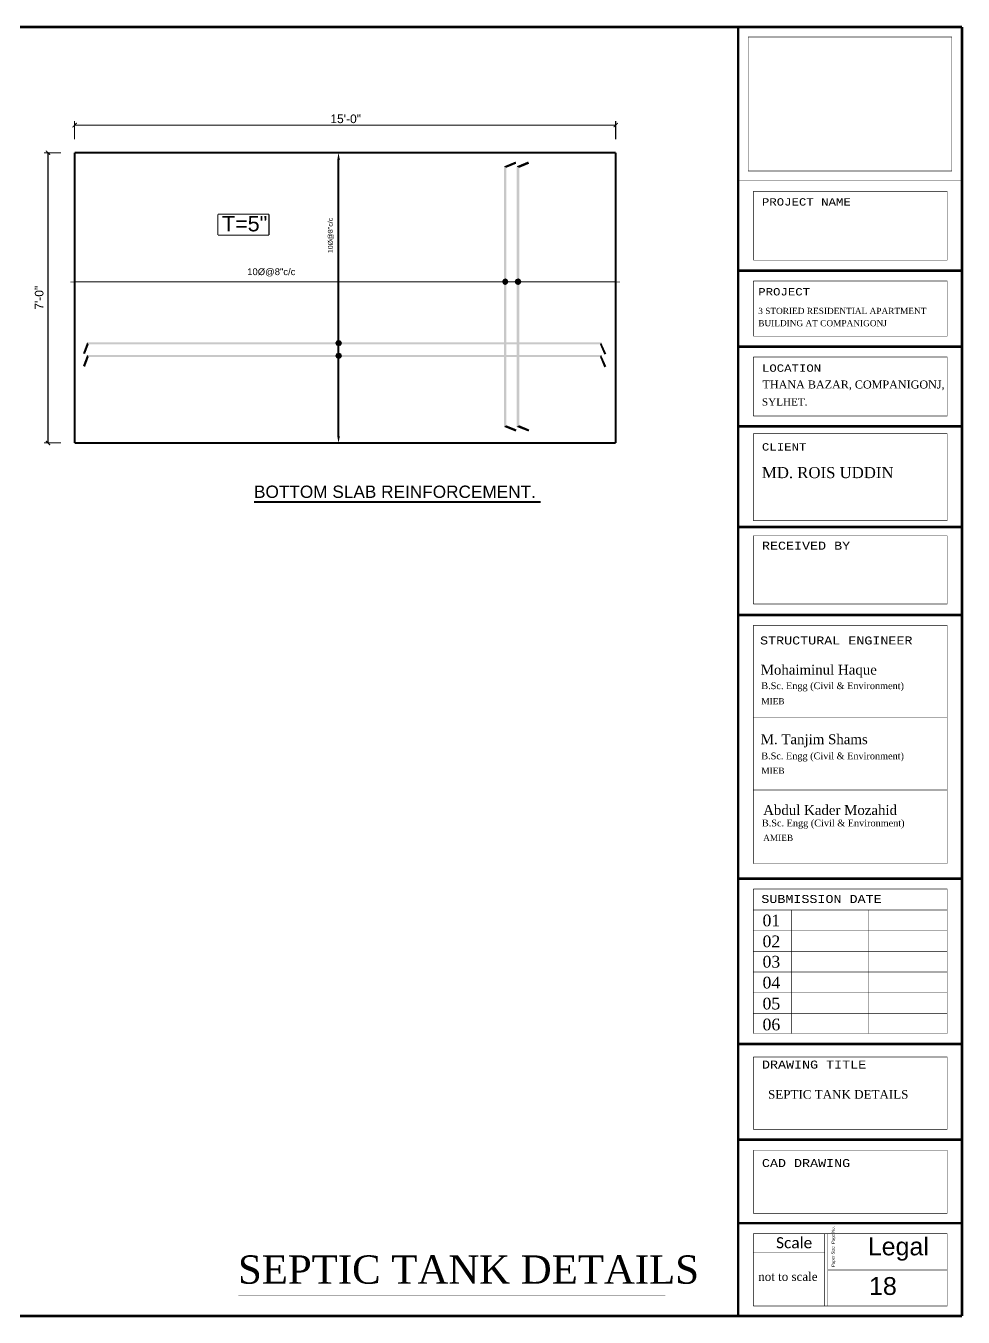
# Model space of a CAD drawing. Header units: millimetres. Extents: x 5 to 350, y 3 to 213.
# Drawn here: x 198.2 to 350.5, y 2.9 to 212.7 of the extents above; entities that cross this region are included whole.
import ezdxf

# ---------------------------------------------------------------- set-up
doc = ezdxf.new("R2010")
doc.units = ezdxf.units.MM
for name, color, linetype in [('H', 251, 'Continuous'), ('P', 255, 'Continuous'), ('T', 255, 'Continuous')]:
    doc.layers.add(name, color=color, linetype=linetype)
doc.styles.get("Standard").update_dxf_attribs({"font": 'arial.ttf'})

msp = doc.modelspace()

# ---------------------------------------------------------------- hatches: boundary and pattern name
at = {"layer": 'H', "linetype": 'Continuous'}
for points in [[(248.832, 190.923), (249.008, 192.105), (249.255, 190.923), (248.832, 190.923)], [(276.26, 189.653), (275.925, 189.9), (277.795, 190.676), (276.26, 189.653)], [(275.925, 147.567), (275.925, 189.9), (276.26, 147.832), (275.925, 147.567)], [(276.26, 147.832), (275.925, 189.9), (276.26, 189.653), (276.26, 147.832)], [(276.26, 189.653), (277.795, 190.676), (277.883, 190.324), (276.26, 189.653)], [(278.377, 189.653), (277.954, 189.9), (279.823, 190.676), (278.377, 189.653)], [(277.954, 147.567), (277.954, 189.9), (278.377, 147.832), (277.954, 147.567)], [(278.377, 147.832), (277.954, 189.9), (278.377, 189.653), (278.377, 147.832)], [(278.377, 189.653), (279.823, 190.676), (280, 190.324), (278.377, 189.653)], [(275.59, 171.115), (275.766, 171.538), (276.102, 171.115), (275.59, 171.115)], [(275.59, 171.203), (275.766, 171.538), (276.102, 171.203), (275.59, 171.203)], [(275.766, 170.78), (275.59, 171.203), (276.102, 171.203), (275.766, 170.78)], [(275.766, 170.78), (275.59, 171.115), (276.102, 171.115), (275.766, 170.78)], [(276.102, 171.203), (275.766, 171.538), (276.102, 171.697), (276.102, 171.203)], [(276.102, 171.115), (275.766, 171.538), (276.102, 171.626), (276.102, 171.115)], [(276.102, 170.603), (275.766, 170.78), (276.102, 171.203), (276.102, 170.603)], [(276.102, 170.603), (275.766, 170.78), (276.102, 171.115), (276.102, 170.603)], [(276.102, 171.203), (276.102, 171.697), (276.437, 171.538), (276.102, 171.203)], [(276.102, 171.115), (276.102, 171.626), (276.437, 171.538), (276.102, 171.115)], [(276.102, 171.115), (276.437, 171.538), (276.613, 171.115), (276.102, 171.115)], [(276.102, 171.203), (276.437, 171.538), (276.613, 171.203), (276.102, 171.203)], [(276.102, 170.603), (276.102, 171.203), (276.437, 170.78), (276.102, 170.603)], [(276.437, 170.78), (276.102, 171.203), (276.613, 171.203), (276.437, 170.78)], [(276.102, 170.603), (276.102, 171.115), (276.437, 170.78), (276.102, 170.603)], [(276.437, 170.78), (276.102, 171.115), (276.613, 171.115), (276.437, 170.78)], [(277.618, 171.203), (277.795, 171.538), (278.218, 171.203), (277.618, 171.203)], [(277.618, 171.115), (277.795, 171.538), (278.218, 171.115), (277.618, 171.115)], [(277.795, 170.78), (277.618, 171.203), (278.218, 171.203), (277.795, 170.78)], [(277.795, 170.78), (277.618, 171.115), (278.218, 171.115), (277.795, 170.78)], [(278.218, 171.203), (277.795, 171.538), (278.218, 171.697), (278.218, 171.203)], [(278.218, 171.115), (277.795, 171.538), (278.218, 171.626), (278.218, 171.115)], [(278.218, 170.603), (277.795, 170.78), (278.218, 171.203), (278.218, 170.603)], [(278.218, 170.603), (277.795, 170.78), (278.218, 171.115), (278.218, 170.603)], [(278.218, 171.203), (278.218, 171.697), (278.553, 171.538), (278.218, 171.203)], [(278.218, 171.115), (278.218, 171.626), (278.553, 171.538), (278.218, 171.115)], [(278.218, 171.203), (278.553, 171.538), (278.73, 171.203), (278.218, 171.203)], [(278.218, 171.115), (278.553, 171.538), (278.73, 171.115), (278.218, 171.115)], [(278.218, 170.603), (278.218, 171.203), (278.553, 170.78), (278.218, 170.603)], [(278.553, 170.78), (278.218, 171.203), (278.73, 171.203), (278.553, 170.78)], [(278.218, 170.603), (278.218, 171.115), (278.553, 170.78), (278.218, 170.603)], [(278.553, 170.78), (278.218, 171.115), (278.73, 171.115), (278.553, 170.78)], [(249.008, 161.202), (248.673, 161.537), (249.008, 161.713), (249.008, 161.202)], [(249.008, 161.202), (248.673, 161.537), (249.008, 161.713), (249.008, 161.202)], [(249.008, 161.202), (249.008, 161.713), (249.432, 161.537), (249.008, 161.202)], [(249.008, 161.202), (249.008, 161.713), (249.343, 161.537), (249.008, 161.202)], [(207.857, 159.42), (207.522, 159.508), (208.192, 161.29), (207.857, 159.42)], [(207.857, 159.42), (208.192, 161.29), (208.456, 160.955), (207.857, 159.42)], [(208.456, 160.955), (208.192, 161.29), (291.677, 161.29), (208.456, 160.955)], [(208.456, 160.955), (291.677, 161.29), (291.5, 160.955), (208.456, 160.955)], [(248.497, 161.202), (248.673, 161.537), (249.008, 161.202), (248.497, 161.202)], [(248.497, 161.202), (248.673, 161.537), (249.008, 161.202), (248.497, 161.202)], [(248.673, 160.778), (248.497, 161.202), (249.008, 161.202), (248.673, 160.778)], [(248.673, 160.778), (248.497, 161.202), (249.008, 161.202), (248.673, 160.778)], [(248.497, 159.085), (248.673, 159.508), (249.008, 159.085), (248.497, 159.085)], [(248.497, 159.085), (248.673, 159.508), (249.008, 159.085), (248.497, 159.085)], [(249.008, 160.69), (248.673, 160.778), (249.008, 161.202), (249.008, 160.69)], [(249.008, 160.69), (248.673, 160.778), (249.008, 161.202), (249.008, 160.69)], [(249.008, 159.085), (248.673, 159.508), (249.008, 159.597), (249.008, 159.085)], [(249.008, 159.085), (248.673, 159.508), (249.008, 159.597), (249.008, 159.085)], [(249.008, 161.202), (249.432, 161.537), (249.59, 161.202), (249.008, 161.202)], [(249.008, 161.202), (249.343, 161.537), (249.52, 161.202), (249.008, 161.202)], [(249.008, 160.69), (249.008, 161.202), (249.432, 160.778), (249.008, 160.69)], [(249.432, 160.778), (249.008, 161.202), (249.59, 161.202), (249.432, 160.778)], [(249.008, 160.69), (249.008, 161.202), (249.343, 160.778), (249.008, 160.69)], [(249.343, 160.778), (249.008, 161.202), (249.52, 161.202), (249.343, 160.778)], [(249.008, 159.085), (249.008, 159.597), (249.343, 159.508), (249.008, 159.085)], [(249.008, 159.085), (249.008, 159.597), (249.432, 159.508), (249.008, 159.085)], [(249.008, 159.085), (249.343, 159.508), (249.52, 159.085), (249.008, 159.085)], [(249.008, 159.085), (249.432, 159.508), (249.59, 159.085), (249.008, 159.085)], [(292.523, 159.42), (291.5, 160.955), (291.677, 161.29), (292.523, 159.42)], [(292.188, 159.35), (291.5, 160.955), (292.523, 159.42), (292.188, 159.35)], [(207.857, 157.304), (207.522, 157.48), (208.192, 159.262), (207.857, 157.304)], [(207.857, 157.304), (208.192, 159.262), (208.456, 158.926), (207.857, 157.304)], [(208.456, 158.926), (208.192, 159.262), (291.677, 159.262), (208.456, 158.926)], [(208.456, 158.926), (291.677, 159.262), (291.5, 158.926), (208.456, 158.926)], [(248.673, 158.75), (248.497, 159.085), (249.008, 159.085), (248.673, 158.75)], [(248.673, 158.75), (248.497, 159.085), (249.008, 159.085), (248.673, 158.75)], [(249.008, 158.574), (248.673, 158.75), (249.008, 159.085), (249.008, 158.574)], [(249.008, 158.574), (248.673, 158.75), (249.008, 159.085), (249.008, 158.574)], [(249.008, 158.574), (249.008, 159.085), (249.343, 158.75), (249.008, 158.574)], [(249.343, 158.75), (249.008, 159.085), (249.52, 159.085), (249.343, 158.75)], [(249.008, 158.574), (249.008, 159.085), (249.432, 158.75), (249.008, 158.574)], [(249.432, 158.75), (249.008, 159.085), (249.59, 159.085), (249.432, 158.75)], [(292.523, 157.392), (291.5, 158.926), (291.677, 159.262), (292.523, 157.392)], [(292.188, 157.233), (291.5, 158.926), (292.523, 157.392), (292.188, 157.233)], [(277.954, 147.144), (275.925, 147.567), (276.26, 147.832), (277.954, 147.144)], [(277.795, 146.808), (275.925, 147.567), (277.954, 147.144), (277.795, 146.808)], [(280, 147.144), (277.954, 147.567), (278.377, 147.832), (280, 147.144)], [(279.912, 146.808), (277.954, 147.567), (280, 147.144), (279.912, 146.808)], [(249.008, 144.956), (248.832, 146.05), (249.255, 146.05), (249.008, 144.956)]]:
    msp.add_hatch(color=256, dxfattribs=at).paths.add_polyline_path(points)

# ---------------------------------------------------------------- linework, layer by layer
at = {"layer": 'P'}
for points, const_width in [([(5.256, 212.513), (350.273, 212.513)], 0.423), ([(5.256, 212.513), (350.273, 212.513)], 0.423), ([(313.937, 3.14), (313.937, 212.513)], 0.423), ([(313.937, 212.513), (350.273, 212.513)], 0.423), ([(313.937, 3.14), (313.937, 212.513)], 0.423), ([(313.937, 212.513), (350.273, 212.513)], 0.423), ([(313.937, 187.537), (313.937, 212.513)], 0.085), ([(313.937, 212.513), (350.273, 212.513)], 0.085), ([(313.937, 187.537), (313.937, 212.513)], 0.085), ([(313.937, 212.513), (350.273, 212.513)], 0.085), ([(313.937, 187.537), (313.937, 212.513)], 0.085), ([(313.937, 212.513), (350.273, 212.513)], 0.085), ([(313.937, 187.537), (313.937, 212.513)], 0.085), ([(313.937, 212.513), (350.273, 212.513)], 0.085), ([(350.273, 212.513), (350.273, 3.14)], 0.423), ([(350.273, 212.513), (350.273, 3.14)], 0.423), ([(350.273, 212.513), (350.273, 3.14)], 0.423), ([(350.273, 212.513), (350.273, 3.14)], 0.423), ([(350.273, 212.513), (350.273, 187.537)], 0.085), ([(350.273, 212.513), (350.273, 187.537)], 0.085), ([(350.273, 212.513), (350.273, 187.537)], 0.085), ([(350.273, 212.513), (350.273, 187.537)], 0.085), ([(315.56, 189.142), (315.56, 210.908)], 0.085), ([(315.56, 210.908), (348.65, 210.908)], 0.085), ([(348.65, 210.908), (348.65, 189.142)], 0.085), ([(206.163, 194.31), (206.163, 197.273)], 0.169), ([(294.04, 194.31), (294.04, 197.273)], 0.169), ([(206.498, 196.938), (205.828, 196.25)], 0.169), ([(206.163, 196.603), (294.04, 196.603)], 0.169), ([(293.705, 196.25), (294.393, 196.938)], 0.169), ([(203.958, 192.105), (201.172, 192.105)], 0.169), ([(202.177, 191.77), (201.507, 192.44)], 0.169), ([(201.842, 144.956), (201.842, 192.105)], 0.169), ([(206.163, 192.105), (294.04, 192.105)], 0.339), ([(206.163, 144.956), (206.163, 192.105)], 0.339), ([(249.008, 146.05), (249.008, 190.923)], 0.339), ([(251.284, 192.105), (249.678, 192.105)], 0.339), ([(294.04, 192.105), (294.04, 144.956)], 0.339), ([(348.65, 189.142), (315.56, 189.142)], 0.085), ([(348.65, 189.142), (348.65, 189.142)], 0.085), ([(350.273, 187.537), (313.937, 187.537)], 0.085), ([(350.273, 187.537), (313.937, 187.537)], 0.085), ([(350.273, 187.537), (313.937, 187.537)], 0.085), ([(347.892, 187.537), (316.406, 187.537)], 0.085), ([(313.937, 3.14), (313.937, 185.085)], 0.085), ([(313.937, 3.14), (313.937, 185.085)], 0.085), ([(316.406, 174.66), (316.406, 185.843)], 0.085), ([(316.406, 174.66), (316.406, 185.843)], 0.085), ([(316.406, 185.843), (347.892, 185.843)], 0.085), ([(347.892, 185.843), (347.892, 174.66)], 0.085), ([(347.892, 185.843), (347.892, 174.66)], 0.085), ([(347.892, 185.843), (347.892, 185.843)], 0.085), ([(350.273, 185.085), (350.273, 3.14)], 0.085), ([(350.273, 185.085), (350.273, 3.14)], 0.085), ([(229.447, 182.122), (237.737, 182.122)], 0.169), ([(229.447, 178.735), (229.447, 182.122)], 0.169), ([(229.447, 182.122), (229.447, 182.122)], 0.169), ([(237.737, 182.122), (237.737, 178.735)], 0.169), ([(237.737, 178.735), (229.447, 178.735)], 0.169), ([(347.892, 174.66), (316.406, 174.66)], 0.085), ([(347.892, 174.66), (316.406, 174.66)], 0.085), ([(313.937, 172.967), (350.273, 172.967)], 0.423), ([(206.834, 171.115), (205.493, 171.115)], 0.085), ([(206.163, 171.203), (206.075, 171.203)], 0.085), ([(206.075, 171.115), (206.163, 171.115)], 0.085), ([(206.163, 170.427), (206.163, 171.785)], 0.085), ([(206.252, 171.203), (206.163, 171.203)], 0.085), ([(206.163, 171.115), (206.163, 171.027)], 0.085), ([(206.252, 171.027), (206.163, 171.115)], 0.085), ([(206.252, 171.115), (206.252, 171.203)], 0.085), ([(293.882, 171.115), (206.34, 171.115)], 0.169), ([(293.37, 171.115), (294.728, 171.115)], 0.085), ([(293.97, 171.203), (293.97, 171.274)], 0.085), ([(293.97, 171.115), (293.97, 171.027)], 0.085), ([(294.04, 171.785), (294.04, 170.427)], 0.085), ([(294.04, 171.203), (294.04, 171.274)], 0.085), ([(294.128, 171.203), (294.04, 171.115)], 0.085), ([(294.04, 171.027), (294.04, 171.115)], 0.085), ([(294.04, 171.115), (294.128, 171.115)], 0.085), ([(316.406, 162.313), (316.406, 171.274)], 0.085), ([(316.406, 162.313), (316.406, 171.274)], 0.085), ([(347.892, 171.274), (316.406, 171.274)], 0.085), ([(347.892, 171.274), (347.892, 162.313)], 0.085), ([(347.892, 171.274), (347.892, 162.313)], 0.085), ([(347.892, 162.313), (316.406, 162.313)], 0.085), ([(347.892, 162.313), (316.406, 162.313)], 0.085), ([(313.937, 160.62), (350.273, 160.62)], 0.423), ([(316.406, 149.348), (316.406, 158.926)], 0.085), ([(316.406, 158.926), (347.892, 158.926)], 0.085), ([(316.406, 149.348), (316.406, 158.926)], 0.085), ([(347.892, 158.926), (347.892, 149.348)], 0.085), ([(347.892, 158.926), (347.892, 149.348)], 0.085), ([(316.406, 149.348), (347.892, 149.348)], 0.085), ([(347.892, 149.348), (316.406, 149.348)], 0.085), ([(313.937, 147.655), (350.273, 147.655)], 0.423), ([(203.958, 144.956), (201.172, 144.956)], 0.169), ([(201.507, 145.292), (202.177, 144.604)], 0.169), ([(294.04, 144.956), (206.163, 144.956)], 0.339), ([(246.803, 144.956), (248.32, 144.956)], 0.339), ([(316.406, 132.327), (316.406, 146.473)], 0.085), ([(316.406, 132.327), (316.406, 146.473)], 0.085), ([(316.406, 146.473), (347.892, 146.473)], 0.085), ([(347.892, 146.473), (347.892, 132.327)], 0.085), ([(347.892, 146.473), (347.892, 132.327)], 0.085), ([(235.285, 135.378), (281.852, 135.378)], 0.339), ([(347.892, 132.327), (316.406, 132.327)], 0.085), ([(347.892, 132.327), (316.406, 132.327)], 0.085), ([(316.406, 132.327), (316.406, 132.327)], 0.085), ([(313.937, 131.322), (350.273, 131.322)], 0.423), ([(316.406, 118.78), (316.406, 129.875)], 0.085), ([(316.406, 118.78), (316.406, 129.875)], 0.085), ([(316.406, 129.875), (347.892, 129.875)], 0.085), ([(347.892, 129.875), (347.892, 118.78)], 0.085), ([(347.892, 129.875), (347.892, 118.78)], 0.085), ([(347.892, 118.78), (316.406, 118.78)], 0.085), ([(347.892, 118.78), (316.406, 118.78)], 0.085), ([(316.406, 118.78), (316.406, 118.78)], 0.085), ([(313.937, 117.016), (350.273, 117.016)], 0.423), ([(313.937, 117.016), (350.273, 117.016)], 0.423), ([(347.892, 115.323), (316.406, 115.323)], 0.085), ([(316.406, 115.323), (347.892, 115.323)], 0.085), ([(316.406, 76.623), (316.406, 115.323)], 0.085), ([(316.406, 76.623), (316.406, 115.323)], 0.085), ([(316.406, 76.623), (316.406, 115.323)], 0.085), ([(347.892, 115.323), (347.892, 115.323)], 0.085), ([(347.892, 76.623), (347.892, 115.323)], 0.085), ([(347.892, 76.623), (347.892, 115.323)], 0.085), ([(347.892, 115.323), (347.892, 76.623)], 0.085), ([(347.892, 100.418), (316.406, 100.418)], 0.085), ([(347.892, 88.565), (316.406, 88.565)], 0.085), ([(347.892, 76.623), (316.406, 76.623)], 0.085), ([(316.406, 76.623), (347.892, 76.623)], 0.085), ([(347.892, 76.623), (316.406, 76.623)], 0.085), ([(347.892, 76.623), (316.406, 76.623)], 0.085), ([(316.406, 76.623), (347.892, 76.623)], 0.085), ([(347.892, 76.623), (316.406, 76.623)], 0.085), ([(316.406, 76.623), (347.892, 76.623)], 0.085), ([(347.892, 76.623), (316.406, 76.623)], 0.085), ([(347.892, 76.623), (316.406, 76.623)], 0.085), ([(316.406, 76.623), (347.892, 76.623)], 0.085), ([(347.892, 76.623), (316.406, 76.623)], 0.085), ([(316.406, 76.623), (347.892, 76.623)], 0.085), ([(347.892, 76.623), (316.406, 76.623)], 0.085), ([(347.892, 76.623), (316.406, 76.623)], 0.085), ([(316.406, 76.623), (347.892, 76.623)], 0.085), ([(347.892, 76.623), (347.892, 76.623)], 0.085), ([(347.892, 76.623), (347.892, 76.623)], 0.085), ([(313.937, 74.172), (350.273, 74.172)], 0.423), ([(316.406, 49.018), (316.406, 72.478)], 0.085), ([(316.406, 72.478), (347.892, 72.478)], 0.085), ([(347.892, 72.478), (347.892, 49.018)], 0.085), ([(347.892, 72.478), (347.892, 72.478)], 0.085), ([(347.892, 69.092), (316.406, 69.092)], 0.085), ([(347.892, 69.092), (316.406, 69.092)], 0.085), ([(322.58, 69.092), (322.58, 49.018)], 0.085), ([(335.104, 69.092), (335.104, 49.018)], 0.085), ([(347.892, 65.705), (316.406, 65.705)], 0.085), ([(347.892, 62.318), (316.406, 62.318)], 0.085), ([(347.892, 59.02), (316.406, 59.02)], 0.085), ([(347.892, 55.633), (316.406, 55.633)], 0.085), ([(347.892, 52.246), (316.406, 52.246)], 0.085), ([(347.892, 49.018), (316.406, 49.018)], 0.085), ([(313.937, 47.325), (350.273, 47.325)], 0.423), ([(316.406, 45.208), (347.892, 45.208)], 0.085), ([(347.892, 45.208), (316.406, 45.208)], 0.085), ([(316.406, 45.208), (316.406, 45.208)], 0.085), ([(316.406, 33.443), (316.406, 45.208)], 0.085), ([(316.406, 45.208), (347.892, 45.208)], 0.085), ([(347.892, 45.208), (316.406, 45.208)], 0.085), ([(347.892, 33.443), (347.892, 45.208)], 0.085), ([(313.937, 31.75), (350.273, 31.75)], 0.423), ([(316.406, 33.443), (347.892, 33.443)], 0.085), ([(347.892, 33.443), (316.406, 33.443)], 0.085), ([(347.892, 30.057), (316.406, 30.057)], 0.085), ([(316.406, 19.808), (316.406, 30.057)], 0.085), ([(316.406, 30.057), (347.892, 30.057)], 0.085), ([(347.892, 30.057), (347.892, 19.808)], 0.085), ([(347.892, 30.057), (347.892, 30.057)], 0.085), ([(347.892, 19.808), (316.406, 19.808)], 0.085), ([(313.937, 18.203), (350.273, 18.203)], 0.423), ([(316.406, 4.745), (316.406, 16.51)], 0.085), ([(316.406, 16.51), (347.892, 16.51)], 0.085), ([(316.406, 4.745), (316.406, 16.51)], 0.085), ([(316.406, 16.51), (347.892, 16.51)], 0.085), ([(327.995, 16.51), (327.995, 4.745)], 0.085), ([(327.995, 16.51), (327.995, 4.745)], 0.085), ([(328.507, 16.51), (328.507, 4.745)], 0.085), ([(328.507, 16.51), (328.507, 4.745)], 0.085), ([(347.892, 16.51), (347.892, 4.745)], 0.085), ([(347.892, 16.51), (347.892, 4.745)], 0.085), ([(316.406, 13.37), (327.995, 13.37)], 0.085), ([(328.507, 10.583), (347.892, 10.583)], 0.085), ([(328.507, 10.583), (347.892, 10.583)], 0.085), ([(232.745, 6.438), (302.084, 6.438)], 0.085), ([(347.892, 4.745), (316.406, 4.745)], 0.085), ([(347.892, 4.745), (316.406, 4.745)], 0.085), ([(350.273, 3.14), (5.256, 3.14)], 0.423), ([(350.273, 3.14), (5.256, 3.14)], 0.423)]:
    msp.add_lwpolyline(points, dxfattribs=dict(at, const_width=const_width))

# ---------------------------------------------------------------- texts
at = {"layer": 'T', "attachment_point": 7}
for s, insert, char_height in [('{\\fArial|b0|i0|c0|p18;15\'-0"}', (247.7, 196.9), 1.4), ('{\\fCourier New|b0|i0|c0|p18;PROJECT NAME}', (317.8, 183.5), 1.2), ('{\\fArial|b0|i0|c0|p18;T=5"}', (230.1, 179.3), 2.5), ('{\\fArial|b0|i0|c0|p18;10Ø@8"c/c}', (234.2, 172), 1.1), ('{\\fCourier New|b0|i0|c0|p18;PROJECT}', (317.2, 168.9), 1.2), ('{\\fBook Antiqua|b0|i0|c0|p18;3 STORIED RESIDENTIAL APARTMENT}', (317.2, 165.9), 1), ('{\\fBook Antiqua|b0|i0|c0|p18;BUILDING AT COMPANIGONJ}', (317.2, 163.9), 1), ('{\\fCourier New|b0|i0|c0|p18;LOCATION}', (317.8, 156.5), 1.2), ('{\\fBook Antiqua|b0|i0|c0|p18;THANA BAZAR, COMPANIGONJ,}', (317.9, 153.5), 1.3), ('{\\fBook Antiqua|b0|i0|c0|p18;SYLHET.}', (317.8, 151), 1.2), ('{\\fCourier New|b0|i0|c0|p18;CLIENT}', (317.8, 143.7), 1.2), ('{\\fBook Antiqua|b0|i0|c0|p18;MD. ROIS UDDIN}', (317.8, 139.2), 1.8), ('{\\fArial|b0|i0|c0|p18;BOTTOM SLAB REINFORCEMENT.}', (235.3, 136), 2), ('{\\fCourier New|b0|i0|c0|p18;RECEIVED BY}', (317.8, 127.6), 1.3), ('{\\fCourier New|b0|i0|c0|p18;STRUCTURAL ENGINEER}', (317.5, 112.2), 1.3), ('{\\fBook Antiqua|b0|i0|c0|p18;Mohaiminul Haque}', (317.6, 106.8), 1.6), ('{\\fBook Antiqua|b0|i0|c0|p18;B.Sc. Engg (Civil & Environment)}', (317.7, 104.6), 1.1), ('{\\fBook Antiqua|b0|i0|c0|p18;MIEB}', (317.7, 102.5), 1), ('{\\fBook Antiqua|b0|i0|c0|p18;M. Tanjim Shams}', (317.6, 95.5), 1.6), ('{\\fBook Antiqua|b0|i0|c0|p18;B.Sc. Engg (Civil & Environment)}', (317.7, 93.2), 1.1), ('{\\fBook Antiqua|b0|i0|c0|p18;MIEB}', (317.7, 91.2), 1), ('{\\fBook Antiqua|b0|i0|c0|p18;Abdul Kader Mozahid}', (318, 84.5), 1.6), ('{\\fBook Antiqua|b0|i0|c0|p18;B.Sc. Engg (Civil & Environment)}', (317.8, 82.3), 1.1), ('{\\fBook Antiqua|b0|i0|c0|p18;AMIEB}', (318, 80.3), 1), ('{\\fCourier New|b0|i0|c0|p18;SUBMISSION DATE}', (317.7, 70.2), 1.3), ('{\\fBook Antiqua|b0|i0|c0|p18;01}', (317.9, 66.4), 1.9), ('{\\fBook Antiqua|b0|i0|c0|p18;02}', (317.9, 63), 1.9), ('{\\fBook Antiqua|b0|i0|c0|p18;03}', (317.9, 59.7), 1.9), ('{\\fBook Antiqua|b0|i0|c0|p18;04}', (317.9, 56.3), 1.9), ('{\\fBook Antiqua|b0|i0|c0|p18;05}', (317.9, 52.9), 1.9), ('{\\fBook Antiqua|b0|i0|c0|p18;06}', (317.9, 49.5), 1.9), ('{\\fCourier New|b0|i0|c0|p18;DRAWING TITLE}', (317.8, 43.3), 1.3), ('{\\fBook Antiqua|b0|i0|c0|p18;SEPTIC TANK DETAILS}', (318.8, 38.4), 1.4), ('{\\fCourier New|b0|i0|c0|p18;CAD DRAWING}', (317.8, 27.3), 1.3), ('{\\fCalibri|b0|i0|c0|p18;Scale}', (320.1, 14.1), 1.8), ('{\\fArial|b0|i0|c0|p18;Legal}', (335, 12.1), 2.9), ('{\\fBook Antiqua|b0|i0|c0|p18;SEPTIC TANK DETAILS}', (232.7, 8.3), 4.6), ('{\\fBook Antiqua|b0|i0|c0|p18;not to scale}', (317.2, 8.8), 1.4), ('{\\fArial|b0|i0|c0|p18;18}', (335.2, 6.5), 2.9)]:
    msp.add_mtext(s, dxfattribs=dict(at, insert=insert, char_height=char_height))
at = {"layer": 'T', "attachment_point": 1, "rotation": 90}
for s, insert, char_height in [("{\\fArial|b0|i0|c0|p18;10Ø@8''c/c}", (247.3, 175.8), 0.8), ('{\\fArial|b0|i0|c0|p18;7\'-0"}', (199.7, 166.6), 1.4), ('{\\fArial Narrow|b0|i0|c0|p18;Paper Size  Page No.}', (329.1, 11.1), 0.5)]:
    msp.add_mtext(s, dxfattribs=dict(at, insert=insert, char_height=char_height))

doc.saveas('drawing.dxf')
